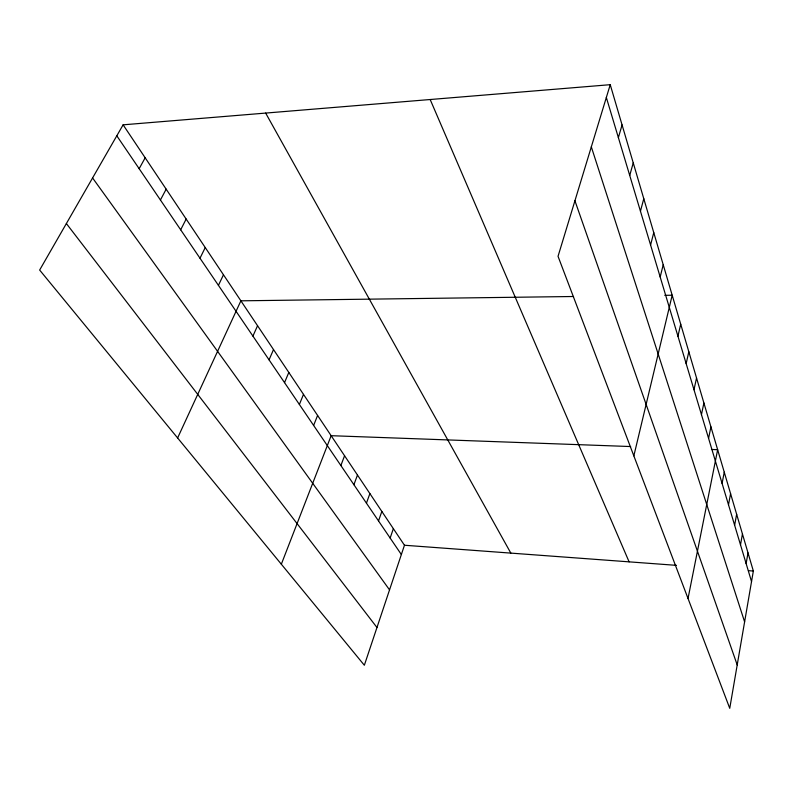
<?xml version="1.0" encoding="UTF-8"?>
<svg xmlns="http://www.w3.org/2000/svg" width="793" height="793" viewBox="0 0 793 793"><rect width="100%" height="100%" fill="white"/><g stroke="black" fill="none" stroke-linecap="round" stroke-linejoin="round"><path stroke-width="1.19" d="M610.233 84.682L753.35 571.029L729.748 708.318L558.034 256.317L610.233 84.682L123.113 124.828L39.65 270.046L364.344 665.248L404.46 545.247L123.113 124.828M746.134 563.575L748.007 552.88M740.503 544.801L742.446 533.976M734.625 525.214L736.647 514.26M728.489 504.764L730.591 493.682M722.086 483.403L724.257 472.182M688.027 598.477L717.645 449.7L711.658 449.482M708.575 438.36L710.924 426.872M701.458 414.61L703.897 402.993M693.994 389.72L696.541 377.974M686.163 363.61L688.82 351.735M677.936 336.192L680.711 324.178M633.845 455.866L672.186 295.224L664.772 295.323M660.182 277.005L663.216 264.743M650.587 244.997L653.759 232.617M640.447 211.206L643.787 198.706M629.731 175.471L633.24 162.872M618.381 137.625L622.069 124.927M390.146 538.041L393.358 528.653M378.519 520.932L381.839 511.445M366.445 503.168L369.885 493.583M353.906 484.721L357.474 475.037M340.871 465.541L344.568 455.757M281.337 564.22L331.147 435.694L630.653 446.548M313.622 425.435L317.596 415.453M299.377 404.47L303.501 394.379M284.528 382.623L288.821 372.442M269.055 359.853L273.516 349.574M252.917 336.103L257.556 325.725M177.612 437.974L240.884 300.825L573.547 296.503M218.432 285.361L223.467 274.794M199.995 258.221L205.248 247.565M180.675 229.801L186.167 219.056M160.424 199.995L166.173 189.17M139.162 168.701L145.178 157.797M404.46 545.247L676.469 565.35M748.423 570.663L753.35 571.029M66.374 223.547L376.962 627.491M92.583 177.959L389.541 589.873M116.809 135.811L401.357 554.535M265.665 113.082L510.831 553.108M430.173 99.522L629.107 561.85M574.925 200.768L737.212 664.921M591.32 146.854L744.607 621.861M606.338 97.47L751.536 581.596"/></g></svg>
